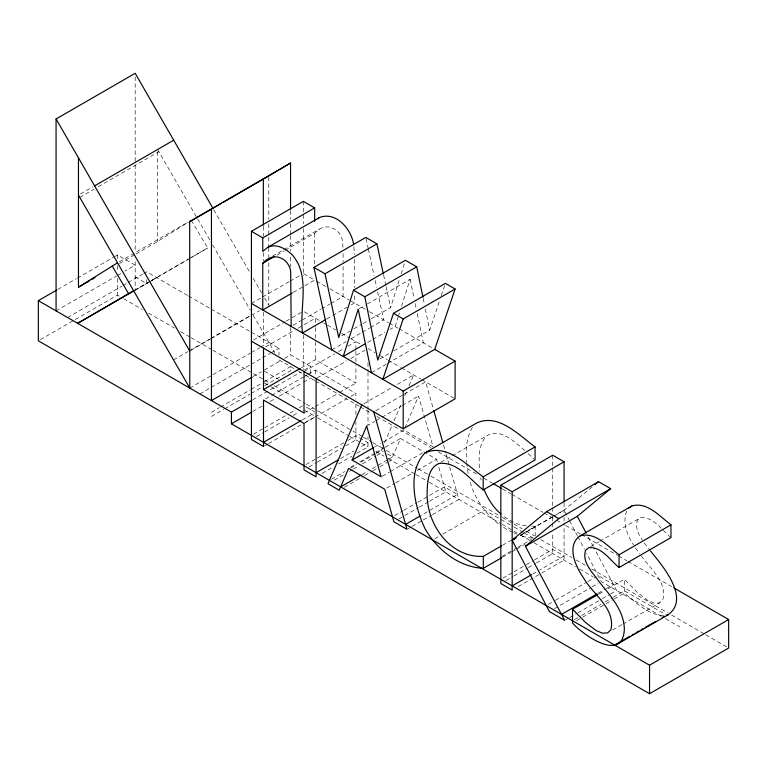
<?xml version="1.0" encoding="UTF-8"?>
<svg xmlns="http://www.w3.org/2000/svg" width="767" height="767" viewBox="0 0 767 767"><rect width="100%" height="100%" fill="white"/><g stroke="black" fill="none" stroke-linecap="round" stroke-linejoin="round"><path stroke-width="0.58" stroke-dasharray="3.83 2.88" d="M371.266 318.775L390.604 307.615L399.406 279.437M401.16 273.8L404.334 263.656M398.351 316.387L395.149 326.512L390.058 329.446M398.706 315.266L399.425 313.013M401.563 306.263L410.105 279.274L366.348 304.537M626.668 511.138C622.238 522.557 627.099 535.241 633.59 544.858M394.056 350.73L429.673 330.165L439.769 300.079M441.265 295.621L444.63 285.592M404.947 427.89L418.561 396.098L433.067 446.854L404.008 430.086L381.621 443.01M382.733 447.151L379.905 453.767L376.846 455.531M384.612 442.77L392.11 425.273M393.989 420.891L401.486 403.384M404.765 395.734L406.644 391.352M408.984 385.887L413.672 374.938L396.376 384.929M437.228 461.552L436.576 459.251L400.499 438.417L391.122 460.248L389.09 461.418M472.405 427.411C466.077 437.746 465.809 450.392 466.633 462.146M524.743 450.526C514.801 442.166 500.467 427.315 486.633 435.867C477.812 445.205 478.934 459.356 479.538 471.235M622.919 624.079L659.543 602.929L662.803 599.813C667.587 581.328 649.285 568.366 640.397 554.512M285.151 250.378L314.662 233.341L319.34 229.151L324.163 227.013L329.148 226.936L334.278 228.921A10.767 6.213 60 0 1 342.571 241.701L343.002 247.856M670.972 537.571C661.911 530.333 653.685 516.488 640.531 517.744L637.473 520.323C634.875 527.322 638.422 534.57 642.458 540.227M592.182 486.911L564.071 510.141L553.889 516.009M135.999 253.973L157.571 241.519L188.279 222.152M191.251 220.282L207.713 247.971L135.184 290.233L135.184 259.246M80.516 193.926L92.845 186.803M79.768 197.368L94.149 189.065M98.262 186.688L158.874 151.693M57.87 289.38L76.364 278.699M77.39 278.105L113.353 257.348M114.379 256.753L117.456 254.97L135.184 265.2L124.906 271.135M119.326 261.796L188.164 222.056M119.556 263.464L134.973 254.567M56.068 310.875L116.689 275.88M117.715 275.286L120.793 273.503M67.573 317.519L122.02 286.081M123.046 285.487L127.159 283.109M128.185 282.515L142.566 274.212M143.602 273.618L146.679 271.844L187.618 295.477M40.402 339.656L117.456 295.161L119.537 296.359M134.771 290.079L188.193 259.236M189.219 258.642L207.713 247.971M135.184 290.118L148.539 282.409M149.565 281.815L156.756 277.664M272.525 256.168L282.707 250.301M283.723 249.706L319.34 229.151M277.012 255.075L284.135 250.962M251.432 303.454L261.605 297.586M262.621 296.992L289.073 281.719M290.099 281.134L300.271 275.257M173.543 359.915L187.925 351.612M188.95 351.018L209.496 339.158M210.532 338.563L250.598 315.429M190.715 350.394L210.235 339.119M211.27 338.535L250.31 315.994M251.336 315.4L259.553 310.654M293.291 292.38L314.662 280.041L303.32 273.493M253.465 340.021L285.008 321.804M286.024 321.22L291.115 318.286M292.131 317.691L301.287 312.409M293.215 325.237L301.364 320.539M302.38 319.944L320.692 309.379M321.709 308.785L329.848 304.087M330.865 303.502L343.079 296.445L343.079 263.148M189.785 388.073L250.406 353.079M251.432 352.484L259.649 347.739M260.675 347.144L268.901 342.398M265.545 346.991L294.039 330.548M298.104 328.199L303.195 325.256M304.211 324.671L315.41 318.209L315.41 326.502M326.943 318.851L347.288 307.107M351.363 304.758L354.412 302.994L354.412 293.569M199.899 393.912L210.177 387.987M211.203 387.393L250.243 364.852M251.269 364.258L261.547 358.323M262.573 357.729L269.763 353.577M270.789 352.983L279.015 348.247L279.015 355.255M359.224 308.65L365.332 305.122M253.158 376.492L261.298 371.794M264.347 370.03L280.473 360.72M284.499 358.4L290.549 354.9L310.539 366.444L310.539 373.462M341.756 335.812L349.896 331.114M353.97 328.755L362.11 324.058M363.127 323.473L370.25 319.36M211.443 412.272L219.583 407.574M220.599 406.98L250.109 389.943M251.125 389.358L261.298 383.481M264.347 381.726L290.549 366.597L290.549 370.758L264.347 385.887M211.443 416.433L223.648 409.377M224.664 408.792L250.109 394.104M251.125 393.519L261.298 387.642M331.804 349.867L346.051 341.641M351.133 338.698L361.315 332.83M362.331 332.236L369.454 328.123M370.471 327.538L383.701 319.897L377.652 292.016M301.163 367.892L315.41 359.665L355.907 383.049L355.907 365.284M252.803 399.78L300.463 372.263M304.499 369.943L310.539 366.444M304.01 371.554L334.537 353.932M338.611 351.583L343.702 348.64M347.767 346.291L355.907 341.593L355.907 349.886M265.545 398.878L270.636 395.945M271.652 395.36L303.195 377.143M304.211 376.559L307.27 374.795M308.286 374.21L315.41 370.097L355.907 393.481L355.907 399.348M367.671 342.37L371.746 340.021M372.762 339.436L384.976 332.389M252.803 411.476L263.992 405.014M270.099 401.486L275.19 398.552M279.255 396.203L302.476 382.791M303.492 382.215L310.539 378.141M317.116 377.939L346.626 360.902M350.692 358.553L364.939 350.327M379.809 358.956L389.981 353.079M253.465 434.18L263.637 428.302M264.653 427.718L286.024 415.378M290.099 413.029L295.18 410.096M299.255 407.747L303.32 405.398M256.514 436.576L263.637 432.463M264.653 431.879L289.073 417.785M293.147 415.426L298.238 412.493M371.449 372.752L386.712 363.942M387.728 363.347L423.336 342.791L417.085 312.763M304.01 413.01L314.192 407.133M315.208 406.548L338.611 393.04M339.628 392.445L355.907 383.049M302.179 420.009L314.384 412.962M264.529 445.905L267.578 444.141M268.594 443.556L304.211 422.991M305.228 422.406L314.384 417.123M304.01 423.442L314.192 417.564M315.208 416.98L346.751 398.763M350.826 396.414L355.907 393.481M363.817 403.73L392.301 387.277M375.782 410.642L403.25 394.775M404.276 394.19L425.637 381.851L433.441 409.415M366.664 426.068L374.814 421.361M375.83 420.776L380.911 417.842M381.928 417.248L401.266 406.088M402.282 405.503L418.561 396.098M306.052 464.543L316.225 458.666M317.241 458.081L343.702 442.808M347.767 440.459L355.907 435.752L367.987 442.732L359.848 447.429M309.101 466.94L316.225 462.827M317.241 462.242L341.66 448.139M345.735 445.79L355.907 439.913L355.907 421.658M340.519 458.589L353.75 450.958M322.198 473.325L333.396 466.863M338.487 463.93L351.708 456.288M356.799 453.355L367.987 446.893L367.987 436.768M374.497 447.123L380.605 443.594M350.634 467.208L355.725 464.275M359.8 461.916L375.063 453.105M376.079 452.52L384.219 447.823M385.235 447.238L400.499 438.417M331.469 479.222L344.699 471.58M350.807 468.052L356.914 464.534M360.979 462.185L375.226 453.959M376.242 453.374L381.333 450.43L383.375 451.61M334.115 480.209L344.287 474.332M349.378 471.389L352.427 469.634M353.443 469.04L358.534 466.106M362.599 463.757L375.83 456.116M362.024 474.533L368.131 471.015M372.206 468.666L387.469 459.845M388.486 459.26L392.551 456.911L387.45 453.968M344.316 487.266L363.644 476.106M364.661 475.521L371.784 471.408M372.8 470.823L378.908 467.295M379.924 466.71L388.064 462.012M382.187 476.23L389.31 472.117M390.326 471.532L423.902 452.147M386.712 488.033L394.852 483.335M395.868 482.75L413.173 472.76M417.238 470.411L436.576 459.251M440.833 462.3L451.015 456.423M452.031 455.838L486.633 435.867M394.564 515.645L402.704 510.947M403.72 510.352L416.951 502.721M417.967 502.136L444.419 486.853L457.487 494.399L420.853 515.549M399.032 518.856L418.36 507.696M419.376 507.112L428.542 501.819M429.558 501.234L445.838 491.839L438.532 466.154M408.015 528.751L411.074 526.987M412.09 526.402L422.262 520.525M423.279 519.94L431.418 515.242M432.444 514.647L458.896 499.375L449.366 465.694M434.736 538.837L438.801 536.488M442.875 534.139L484.591 510.055L513.094 526.507M502.625 545.212L510.764 540.514M522.979 533.468L535.184 526.411L535.184 535.98M520.314 535.395L552.873 516.603M520.314 535.529L552.873 516.728M553.889 516.143L564.071 510.266L569.018 519.758M501.896 556.468L513.094 550.006M514.111 549.412L517.159 547.657M518.185 547.063L531.406 539.431M502.625 557.168L510.764 552.47M511.781 551.885L515.855 549.536M516.872 548.951L525.012 544.244M502.874 578.174L513.046 572.307M514.072 571.712L525.261 565.25M526.277 564.665L533.401 560.552M534.417 559.968L552.739 549.393L564.071 555.931L539.652 570.034M505.923 580.581L513.046 576.468M514.072 575.873L527.293 568.242M528.31 567.657L535.433 563.544M536.449 562.949L552.739 553.553L552.739 532.701M532.528 574.147L538.626 570.619M518.281 586.534L540.668 573.611M541.684 573.026L564.071 560.092L564.071 523.152M590.676 546.526L598.816 541.828M599.832 541.243L640.531 517.744M548.328 604.415L554.426 600.897M555.452 600.302L586.995 582.095M588.011 581.511L596.151 576.803M554.483 608.614L591.117 587.464M592.134 586.88L598.241 583.351M598.155 593.236L605.278 589.123M606.294 588.538L613.418 584.425L598.183 575.634M598.979 593.946L604.07 591.012M608.145 588.663L624.424 579.258L637.53 592.603L648.067 600.619L654.51 603.255L659.543 602.929M565.72 619.794L568.769 618.039M569.795 617.445L576.909 613.332M577.934 612.747L601.338 599.238M602.354 598.644L609.477 594.54M610.494 593.946L616.601 590.427L593.974 547.753M574.56 619.563L580.667 616.045M581.683 615.45L601.021 604.291M605.086 601.942L612.21 597.829M613.226 597.244L624.424 590.782L665.535 614.511M576.602 620.695L581.683 617.751M582.699 617.167L605.086 604.243M606.103 603.658L613.226 599.545M614.242 598.96L624.424 593.083L624.424 579.258M612.737 629.956L621.893 624.664M532.269 538.175L522.011 536.392M526.267 525.548C517.495 525.184 509.576 520.563 502.644 515.52M531.847 526.085L535.184 526.411M663.628 615.661C647.856 614.779 635.958 602.469 624.424 593.083M512.807 532.288L507.687 529.997L500.199 525.002M513.823 532.739L516.891 534.11M316.685 281.211L325.822 286.484M329.887 288.833L349.263 300.022M350.289 300.616L368.553 311.153M369.56 311.738L388.466 322.658M389.425 323.204L398.169 328.257M399.176 328.832L432.665 348.17M304.326 311.814L322.495 322.303M323.511 322.888L326.541 324.642M327.557 325.227L335.658 329.896M341.737 333.405L349.838 338.084M350.845 338.669L360.941 344.498M367.987 348.563L375.101 352.667M380.173 355.6L387.277 359.704M388.294 360.289L400.479 367.326M401.496 367.911L420.652 378.975M421.649 379.55L455.099 398.859M188.653 296.072L210.254 308.545M211.28 309.139L250.378 331.708M251.403 332.303L279.015 348.247M135.184 276.897L146.679 283.531L146.679 278.852M279.015 359.934L297.548 370.634M298.545 371.218L304.547 374.68M305.544 375.255L314.691 380.537M315.736 381.132L359.301 406.289M360.346 406.893L371.755 413.48M376.942 416.471L430.891 447.621M438.158 451.811L478.618 475.176M483.804 478.167L492.107 482.961M502.481 488.953L510.774 493.747M511.819 494.341L542.94 512.318M543.976 512.912L555.394 519.499M556.43 520.103L561.617 523.094M565.768 525.491L580.293 533.88M581.328 534.474L617.636 555.442M618.672 556.037L626.975 560.83M628.01 561.434L671.585 586.592M264.337 371.19L278.335 379.272M123.688 298.756L142.365 309.542M148.587 313.137L174.531 328.113M180.753 331.708L190.101 337.106M191.136 337.701L211.884 349.685M212.929 350.279L252.362 373.05M253.398 373.644L263.771 379.636M264.807 380.24L269.994 383.232M274.145 385.628L305.276 403.605M306.321 404.199L316.694 410.192M317.73 410.786L351.976 430.565M353.012 431.159L362.35 436.548M363.385 437.152L371.688 441.945M372.724 442.54L382.071 447.938M386.213 450.334L417.344 468.301M418.389 468.905L429.798 475.492M430.833 476.096L501.397 516.833M502.433 517.428L512.816 523.42M513.852 524.024L522.154 528.808M526.306 531.205L534.609 535.999M540.831 539.594L571.961 557.571M576.113 559.968L585.451 565.356M591.673 568.951L667.424 612.689M671.576 615.086L704.787 634.251M705.822 634.855L728.65 648.029M264.337 382.886L270.329 386.347M271.336 386.923L283.33 393.855M306.34 407.143L314.403 411.793M514.111 527.092L523.267 532.375M524.283 532.969L533.448 538.252M304.326 410.134L314.403 415.954M317.433 417.699L348.822 435.829M349.838 436.413L367.987 446.893M375.935 451.475L383.979 456.125M388.064 458.474L414.861 473.958M415.896 474.552L428.283 481.705M429.319 482.299L501.215 523.813M502.241 524.398L519.595 534.417M520.62 535.011L529.901 540.371M534.053 542.768L575.442 566.66M579.584 569.047L593.025 576.813M661.633 616.419L601.29 581.587L586.63 553.496M665.66 618.748L679.773 626.898M498.329 523.756C484.322 512.807 474.092 497.256 469.586 480.065M528.185 453.68L534.216 459.193M644.338 542.988L649.697 549.987M635.402 547.878L639.688 553.563M213.782 209.775L250.263 273.119M253.254 278.316L261.624 292.85M264.615 298.047L268.795 305.314L268.795 262.199M157.571 149.44L197.1 217.953M197.704 218.988L210.244 240.733M212.632 244.874L250.263 310.098M253.235 315.247L274.845 352.715M588.414 537.274L593.418 546.708M569.574 520.812L577.273 535.567M577.829 536.622L584.425 549.277M443.518 445.013L445.79 453.057M446.116 454.208L449.04 464.543M366.06 238.585L368.074 247.875M368.323 249.035L374.123 275.756M375.13 280.406L376.645 287.376M383.634 275.142L385.868 285.573M386.117 286.733L390.604 307.615M410.105 279.274L414.199 298.909M415.158 303.521L416.126 308.142M423.192 298.488L424.391 304.355M425.349 309.053L429.673 330.165M468.1 473.354L466.691 463.239M480.679 477.831L481.062 480.027M353.875 246.859L354.412 254.711M564.071 503.056L564.071 512.615M564.071 517.294L564.071 521.982M552.739 455.224L552.739 467.151M552.739 468.34L552.739 506.479M552.739 507.677L552.739 512.442M552.739 517.207L552.739 521.972M552.739 523.171L552.739 527.936M367.987 362.868L367.987 371.218M367.987 372.407L367.987 409.357M367.987 410.546L367.987 424.851M355.907 351.065L355.907 364.095M355.907 404.046L355.907 414.621M354.412 259.419L354.412 287.683M343.079 253.637L343.079 261.959M315.41 327.682L315.41 340.711M315.41 341.9L315.41 359.665M315.41 370.097L315.41 375.964M314.662 233.341L314.662 264.471M303.32 201.347L303.32 223.82M303.32 228.547L303.32 275.852M303.32 335.074L303.32 369.636M290.549 210.676L290.549 219.017M290.549 223.782L290.549 234.51M290.549 235.709L290.549 251.202M290.549 257.166L290.549 266.695M290.549 327.49L290.549 354.9M268.795 177.158L268.795 219.084M268.795 223.868L268.795 246.629M268.795 247.827L268.795 257.405M263.34 226.39L263.34 235.92M263.34 252.611L263.34 260.953M263.34 312.207L263.34 345.581M157.571 151.828L157.571 241.519M135.184 76.873L135.184 163.889M135.184 165.078L135.184 252.094M117.456 254.97L117.456 259.697M117.456 265.612L117.456 271.518M117.456 278.613L117.456 295.161"/><path stroke-width="1.15" d="M422.953 297.318L416.721 266.82L405.388 260.272L353.491 290.233L338.707 337.576L325.016 273.79L313.914 267.386L365.801 237.425L376.913 243.829L383.385 273.982M455.099 288.977L403.202 318.938L382.838 379.329L434.736 349.368L455.099 288.977L445.378 283.359L393.481 313.32L377.776 360.126L364.824 296.781L353.491 290.233M352.111 460.047L366.664 426.068L381.17 476.825L352.111 460.047L373.481 447.707M361.775 404.909L328.008 483.728L339.225 490.209L348.602 468.388L384.679 489.212L393.941 521.8L406.999 529.335L373.75 411.812M501.608 545.797L483.287 556.372C449.443 557.897 425.944 523.295 427.133 492.002C427.478 481.877 428.015 468.052 438.925 463.508C457.487 461.255 470.238 479.768 483.172 489.94L535.069 459.979L535.069 446.893C518.943 435.272 499.068 413.432 477.218 422.722L425.321 452.683C406.261 471.465 414.698 507.399 425.119 528.808C436.989 549.661 458.695 567.053 483.287 568.337L501.608 557.762M292.275 292.965L262.765 310.002L262.765 263.302C267.415 257.491 275.737 254.663 282.381 258.882A10.767 6.213 60 0 1 290.674 271.662L291.182 326.416M515.223 538.472L512.174 540.227L549.402 611.548L564.704 620.388L525.405 546.277L558.779 518.636L610.676 488.675L598.528 481.666L546.641 511.627L512.174 540.102L516.239 537.753M525.405 546.277L577.302 516.316L610.676 488.675M594.904 484.667L598.528 481.666M353.606 244.702C351.737 229.467 335.984 210.935 319.398 217.55L267.501 247.511L262.765 251.403L262.765 237.856L314.662 207.895L314.662 221.442M317.816 218.854L319.398 217.55M572.527 609.228L572.527 623.044C583.016 634.999 623.13 663.321 624.367 628.921C623.83 609.707 609.612 595.115 598.471 580.82C592.239 572.067 581.76 562.115 585.576 550.284L588.634 547.705C601.788 546.449 610.024 560.293 619.074 567.532L670.972 537.571L670.972 524.82C659.917 516.574 647.425 501.637 632.018 505.884L580.12 535.845C565.95 545.673 575.72 566.832 583.505 577.839C592.757 594.406 615.748 608.356 610.906 629.774L607.656 632.89L602.613 633.216L596.17 630.579L585.633 622.574L572.527 609.228L597.963 594.54M628.892 508.003L632.018 505.884M78.464 157.849L78.464 287.184L117.274 262.985M78.464 195.106L189.785 388.073L189.689 221.634L290.549 162.997L290.549 209.487M268.795 175.959L290.549 162.997M616.169 644.779L668.067 614.818C690.818 598.375 662.065 565.212 650.368 550.859M133.746 290.674L77.649 323.338L134.158 290.712M56.068 310.875L56.068 118.971L135.184 73.296L213.178 208.729M94.6 185.863L173.706 140.188M673.666 587.781L728.65 619.535L728.65 648.029L649.544 693.704L38.35 340.836L38.35 300.645L56.844 289.964M189.689 221.634L221.538 203.245M223.59 202.066L267.769 176.554M78.464 287.184L89.768 280.664M91.819 279.476L94.907 277.702M316.1 378.534L316.1 476.853L304.01 469.874L304.01 423.442L263.512 400.058L263.512 446.49L251.432 439.52L251.432 231.308L303.32 201.347L314.662 207.895M262.765 263.302L273.953 256.84M325.016 273.79L376.913 243.829M364.824 296.781L416.721 266.82M325.917 319.446L302.514 332.955C299.149 307.462 311.047 276.082 292.035 254.644C285.679 248.661 276.216 242.995 267.501 247.511M252.142 377.076L211.443 400.575L211.443 208.672M263.512 348.17L263.512 389.626L300.146 368.476M38.35 300.645L231.433 412.119L251.787 400.374M365.638 343.549L343.252 356.473L358.208 309.235L371.449 372.752M231.433 412.119L231.433 423.815L251.787 412.061M263.512 442.329L301.163 420.594M251.432 303.454L403.202 391.084L455.099 361.123L455.099 398.859L403.202 428.82L251.432 341.19M316.1 472.693L338.487 459.769M340.653 486.872L361.008 475.128M483.172 489.94L483.172 476.853L535.069 446.893M405.59 524.36L419.837 516.143M564.071 461.772L512.174 491.733L512.174 590.063L500.841 583.514L500.841 485.195L552.739 455.224L564.071 461.772L564.071 501.877M512.174 585.902L531.512 574.732M619.074 567.532L619.074 554.781L670.972 524.82M561.521 614.386L597.138 593.831M614.664 645.066L629.928 636.255M631.96 635.086L633.993 633.906M636.035 632.727L639.084 630.973M641.116 629.793L643.158 628.624M645.191 627.444L655.363 621.567M662.487 617.454L664.519 616.284M231.433 423.815L649.544 665.21L728.65 619.535M425.321 452.683C447.171 443.393 467.045 465.233 483.172 476.853M580.12 535.845C595.528 531.598 608.02 546.535 619.074 554.781M666.561 615.105L668.067 614.818M251.432 231.308L262.765 237.856M393.481 313.32L403.202 318.938M434.736 349.368L455.099 361.123M500.841 485.195L512.174 491.733M546.641 511.627L558.779 518.636M493.143 483.565L501.445 488.349M263.512 389.626L304.01 413.01L304.01 371.554M500.956 513.967C493.248 507.466 487.745 498.703 484.044 489.404M112.135 265.957L128.607 293.636M56.068 118.971L189.689 350.989M577.302 516.316L586.189 533.084M433.767 410.566L442.866 442.722M313.914 267.386L331.804 349.867M649.544 665.21L649.544 693.704M483.287 556.372L483.287 568.337M403.202 391.084L403.202 428.82M263.34 178.711L263.34 225.191"/></g></svg>
